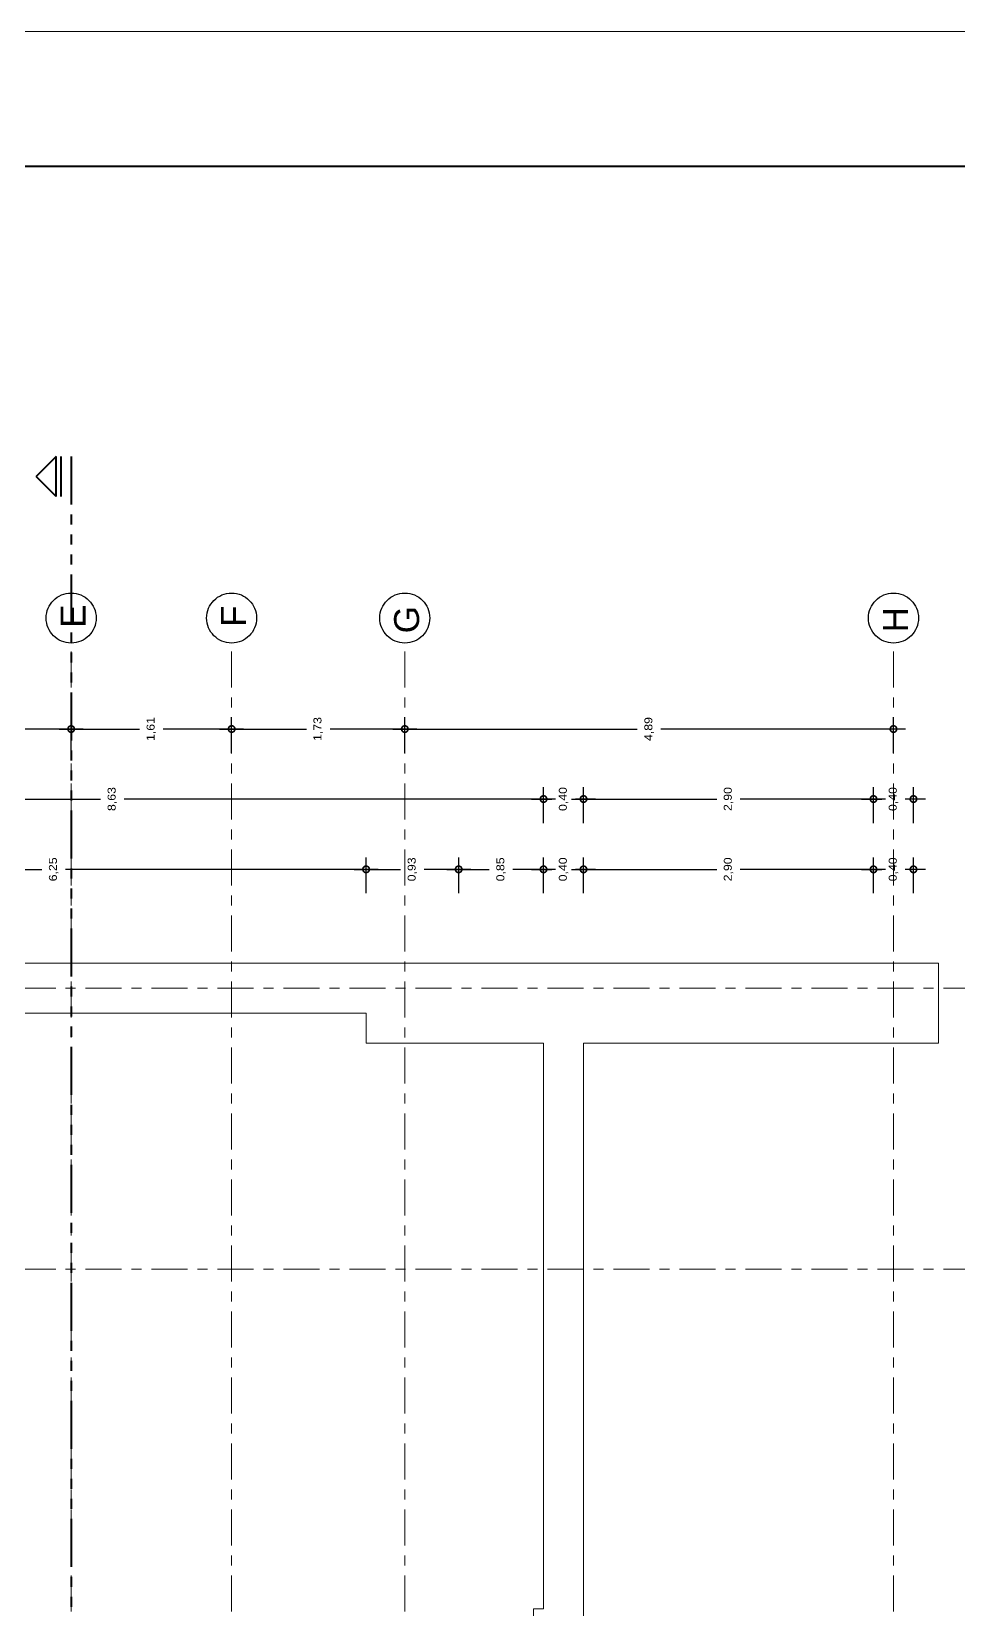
# Model space of a CAD drawing. Header units: millimetres. Extents: x -1459 to -1413, y -119 to 301.
# Drawn here: x -1439.55 to -1430.28, y 0.94 to 16.71 of the extents above; entities that cross this region are included whole.
import ezdxf

# ---------------------------------------------------------------- set-up
doc = ezdxf.new("R2010")
doc.units = ezdxf.units.MM
doc.linetypes.add('ACAD_ISO06W100', pattern=[36, 24, -3, 0, -3, 0, -3, 0, -3])
doc.linetypes.add('ACAD_ISO10W100', pattern=[18, 12, -3, 0, -3])
doc.layers.get('0').update_dxf_attribs({"lineweight": 0})
doc.layers.get('Defpoints').update_dxf_attribs({"lineweight": 5})
for name, color, linetype, lineweight in [('CORTE PLUMA 5', 5, 'Continuous', 40), ('COTAS', 190, 'Continuous', 9), ('EJES', 2, 'ACAD_ISO10W100', 13), ('MURO VISTO', 6, 'Continuous', 18), ('ROTULO', 7, 'Continuous', 5)]:
    doc.layers.add(name, color=color, linetype=linetype, lineweight=lineweight)
doc.styles.add('ARIAL DERECHO', font='arial.ttf', dxfattribs={"width": 1.1})
doc.styles.add('arial normal', font='arial.ttf', dxfattribs={"height": 0.25})
doc.dimstyles.new('COTAS 50 OK', dxfattribs={"dimtxt": 0.08, "dimasz": 0.13, "dimexe": 0.12, "dimexo": 0.2, "dimgap": 0.07, "dimtad": 0, "dimtih": 1, "dimtoh": 1, "dimzin": 0, "dimtxsty": 'ARIAL DERECHO', "dimblk": 'DOTSMALL', "dimcen": 0.15, "dimdle": 0.12, "dimadec": 0, "dimazin": 0, "dimtfac": 1, "dimtmove": 1, "dimatfit": 3, "dimfxl": 1, "dimtzin": 0, "dimarcsym": 0})

# ---------------------------------------------------------------- blocks, each defined once
blk = doc.blocks.new('_DotSmall')
at = {"color": 0, "linetype": 'ByBlock', "const_width": 0.5}
blk.add_lwpolyline([(-0.0625, 0, 1), (0.0625, 0, 1)], format="xyb", close=True, dxfattribs=at)
blk = doc.blocks.new('*D292')
at = {"layer": 'COTAS', "color": 0, "lineweight": -2}
for p, q in [((-1434.428, 8.1), (-1434.428, 8.457)), ((-1434.028, 8.1), (-1434.028, 8.457)), ((-1434.548, 8.337), (-1434.346, 8.337)), ((-1433.908, 8.337), (-1434.11, 8.337))]:
    blk.add_line(p, q, dxfattribs=at)
at = {"layer": 'Defpoints', "color": 0}
for p in [(-1434.428, 8.337), (-1434.428, 7.9), (-1434.028, 7.9)]:
    blk.add_point(p, dxfattribs=at)
at = {"layer": 'COTAS', "color": 0, "lineweight": -2, "xscale": 0.13, "yscale": 0.13, "zscale": 0.13, "rotation": 180}
blk.add_blockref('_DotSmall', (-1434.428, 8.337), dxfattribs=at)
at = {"layer": 'COTAS', "color": 0, "lineweight": -2, "xscale": 0.13, "yscale": 0.13, "zscale": 0.13}
blk.add_blockref('_DotSmall', (-1434.028, 8.337), dxfattribs=at)
at = {"layer": 'COTAS', "color": 0, "insert": (-1434.228, 8.337), "char_height": 0.08, "attachment_point": 5, "rotation": 90, "style": 'ARIAL DERECHO'}
blk.add_mtext('0,40', dxfattribs=at)
blk = doc.blocks.new('*D293')
at = {"layer": 'COTAS', "color": 0, "lineweight": -2}
for p, q in [((-1434.428, 8.8), (-1434.428, 9.16)), ((-1434.028, 8.8), (-1434.028, 9.16)), ((-1434.548, 9.04), (-1434.346, 9.04)), ((-1433.908, 9.04), (-1434.11, 9.04))]:
    blk.add_line(p, q, dxfattribs=at)
at = {"layer": 'Defpoints', "color": 0}
for p in [(-1434.428, 9.04), (-1434.428, 8.6), (-1434.028, 8.6)]:
    blk.add_point(p, dxfattribs=at)
at = {"layer": 'COTAS', "color": 0, "lineweight": -2, "xscale": 0.13, "yscale": 0.13, "zscale": 0.13, "rotation": 180}
blk.add_blockref('_DotSmall', (-1434.428, 9.04), dxfattribs=at)
at = {"layer": 'COTAS', "color": 0, "lineweight": -2, "xscale": 0.13, "yscale": 0.13, "zscale": 0.13}
blk.add_blockref('_DotSmall', (-1434.028, 9.04), dxfattribs=at)
at = {"layer": 'COTAS', "color": 0, "insert": (-1434.228, 9.04), "char_height": 0.08, "attachment_point": 5, "rotation": 90, "style": 'ARIAL DERECHO'}
blk.add_mtext('0,40', dxfattribs=at)
blk = doc.blocks.new('*D294')
at = {"layer": 'COTAS', "color": 0, "lineweight": -2}
for p, q in [((-1443.053, 8.8), (-1443.053, 9.16)), ((-1434.428, 8.8), (-1434.428, 9.16)), ((-1443.173, 9.04), (-1438.859, 9.04)), ((-1434.308, 9.04), (-1438.622, 9.04))]:
    blk.add_line(p, q, dxfattribs=at)
at = {"layer": 'Defpoints', "color": 0}
for p in [(-1434.428, 9.04), (-1443.053, 8.6), (-1434.428, 8.6)]:
    blk.add_point(p, dxfattribs=at)
at = {"layer": 'COTAS', "color": 0, "lineweight": -2, "xscale": 0.13, "yscale": 0.13, "zscale": 0.13, "rotation": 180}
blk.add_blockref('_DotSmall', (-1443.053, 9.04), dxfattribs=at)
at = {"layer": 'COTAS', "color": 0, "lineweight": -2, "xscale": 0.13, "yscale": 0.13, "zscale": 0.13}
blk.add_blockref('_DotSmall', (-1434.428, 9.04), dxfattribs=at)
at = {"layer": 'COTAS', "color": 0, "insert": (-1438.741, 9.04), "char_height": 0.08, "attachment_point": 5, "rotation": 90, "style": 'ARIAL DERECHO'}
blk.add_mtext('8,63', dxfattribs=at)
blk = doc.blocks.new('*D295')
at = {"layer": 'COTAS', "color": 0, "lineweight": -2}
for p, q in [((-1436.203, 8.1), (-1436.203, 8.457)), ((-1435.277, 8.1), (-1435.277, 8.457)), ((-1436.323, 8.337), (-1435.858, 8.337)), ((-1435.157, 8.337), (-1435.622, 8.337))]:
    blk.add_line(p, q, dxfattribs=at)
at = {"layer": 'Defpoints', "color": 0}
for p in [(-1436.203, 8.337), (-1436.203, 7.9), (-1435.277, 7.9)]:
    blk.add_point(p, dxfattribs=at)
at = {"layer": 'COTAS', "color": 0, "lineweight": -2, "xscale": 0.13, "yscale": 0.13, "zscale": 0.13, "rotation": 180}
blk.add_blockref('_DotSmall', (-1436.203, 8.337), dxfattribs=at)
at = {"layer": 'COTAS', "color": 0, "lineweight": -2, "xscale": 0.13, "yscale": 0.13, "zscale": 0.13}
blk.add_blockref('_DotSmall', (-1435.277, 8.337), dxfattribs=at)
at = {"layer": 'COTAS', "color": 0, "insert": (-1435.74, 8.337), "char_height": 0.08, "attachment_point": 5, "rotation": 90, "style": 'ARIAL DERECHO'}
blk.add_mtext('0,93', dxfattribs=at)
blk = doc.blocks.new('*D296')
at = {"layer": 'COTAS', "color": 0, "lineweight": -2}
for p, q in [((-1435.277, 8.1), (-1435.277, 8.457)), ((-1434.428, 8.1), (-1434.428, 8.457)), ((-1435.397, 8.337), (-1434.971, 8.337)), ((-1434.308, 8.337), (-1434.735, 8.337))]:
    blk.add_line(p, q, dxfattribs=at)
at = {"layer": 'Defpoints', "color": 0}
for p in [(-1435.277, 8.337), (-1435.277, 7.9), (-1434.428, 7.9)]:
    blk.add_point(p, dxfattribs=at)
at = {"layer": 'COTAS', "color": 0, "lineweight": -2, "xscale": 0.13, "yscale": 0.13, "zscale": 0.13, "rotation": 180}
blk.add_blockref('_DotSmall', (-1435.277, 8.337), dxfattribs=at)
at = {"layer": 'COTAS', "color": 0, "lineweight": -2, "xscale": 0.13, "yscale": 0.13, "zscale": 0.13}
blk.add_blockref('_DotSmall', (-1434.428, 8.337), dxfattribs=at)
at = {"layer": 'COTAS', "color": 0, "insert": (-1434.853, 8.337), "char_height": 0.08, "attachment_point": 5, "rotation": 90, "style": 'ARIAL DERECHO'}
blk.add_mtext('0,85', dxfattribs=at)
blk = doc.blocks.new('*D297')
at = {"layer": 'COTAS', "color": 0, "lineweight": -2}
for p, q in [((-1431.128, 8.1), (-1431.128, 8.457)), ((-1430.728, 8.1), (-1430.728, 8.457)), ((-1431.248, 8.337), (-1431.046, 8.337)), ((-1430.608, 8.337), (-1430.81, 8.337))]:
    blk.add_line(p, q, dxfattribs=at)
at = {"layer": 'Defpoints', "color": 0}
for p in [(-1431.128, 8.337), (-1431.128, 7.9), (-1430.728, 7.9)]:
    blk.add_point(p, dxfattribs=at)
at = {"layer": 'COTAS', "color": 0, "lineweight": -2, "xscale": 0.13, "yscale": 0.13, "zscale": 0.13, "rotation": 180}
blk.add_blockref('_DotSmall', (-1431.128, 8.337), dxfattribs=at)
at = {"layer": 'COTAS', "color": 0, "lineweight": -2, "xscale": 0.13, "yscale": 0.13, "zscale": 0.13}
blk.add_blockref('_DotSmall', (-1430.728, 8.337), dxfattribs=at)
at = {"layer": 'COTAS', "color": 0, "insert": (-1430.928, 8.337), "char_height": 0.08, "attachment_point": 5, "rotation": 90, "style": 'ARIAL DERECHO'}
blk.add_mtext('0,40', dxfattribs=at)
blk = doc.blocks.new('*D298')
at = {"layer": 'COTAS', "color": 0, "lineweight": -2}
for p, q in [((-1434.028, 8.1), (-1434.028, 8.457)), ((-1431.128, 8.1), (-1431.128, 8.457)), ((-1434.148, 8.337), (-1432.696, 8.337)), ((-1431.008, 8.337), (-1432.46, 8.337))]:
    blk.add_line(p, q, dxfattribs=at)
at = {"layer": 'Defpoints', "color": 0}
for p in [(-1434.028, 8.337), (-1434.028, 7.9), (-1431.128, 7.9)]:
    blk.add_point(p, dxfattribs=at)
at = {"layer": 'COTAS', "color": 0, "lineweight": -2, "xscale": 0.13, "yscale": 0.13, "zscale": 0.13, "rotation": 180}
blk.add_blockref('_DotSmall', (-1434.028, 8.337), dxfattribs=at)
at = {"layer": 'COTAS', "color": 0, "lineweight": -2, "xscale": 0.13, "yscale": 0.13, "zscale": 0.13}
blk.add_blockref('_DotSmall', (-1431.128, 8.337), dxfattribs=at)
at = {"layer": 'COTAS', "color": 0, "insert": (-1432.578, 8.337), "char_height": 0.08, "attachment_point": 5, "rotation": 90, "style": 'ARIAL DERECHO'}
blk.add_mtext('2,90', dxfattribs=at)
blk = doc.blocks.new('*D299')
at = {"layer": 'COTAS', "color": 0, "lineweight": -2}
for p, q in [((-1431.128, 8.8), (-1431.128, 9.16)), ((-1430.728, 8.8), (-1430.728, 9.16)), ((-1431.248, 9.04), (-1431.046, 9.04)), ((-1430.608, 9.04), (-1430.81, 9.04))]:
    blk.add_line(p, q, dxfattribs=at)
at = {"layer": 'Defpoints', "color": 0}
for p in [(-1431.128, 9.04), (-1431.128, 8.6), (-1430.728, 8.6)]:
    blk.add_point(p, dxfattribs=at)
at = {"layer": 'COTAS', "color": 0, "lineweight": -2, "xscale": 0.13, "yscale": 0.13, "zscale": 0.13, "rotation": 180}
blk.add_blockref('_DotSmall', (-1431.128, 9.04), dxfattribs=at)
at = {"layer": 'COTAS', "color": 0, "lineweight": -2, "xscale": 0.13, "yscale": 0.13, "zscale": 0.13}
blk.add_blockref('_DotSmall', (-1430.728, 9.04), dxfattribs=at)
at = {"layer": 'COTAS', "color": 0, "insert": (-1430.928, 9.04), "char_height": 0.08, "attachment_point": 5, "rotation": 90, "style": 'ARIAL DERECHO'}
blk.add_mtext('0,40', dxfattribs=at)
blk = doc.blocks.new('*D300')
at = {"layer": 'COTAS', "color": 0, "lineweight": -2}
for p, q in [((-1434.028, 8.8), (-1434.028, 9.16)), ((-1431.128, 8.8), (-1431.128, 9.16)), ((-1434.148, 9.04), (-1432.696, 9.04)), ((-1431.008, 9.04), (-1432.46, 9.04))]:
    blk.add_line(p, q, dxfattribs=at)
at = {"layer": 'Defpoints', "color": 0}
for p in [(-1434.028, 9.04), (-1434.028, 8.6), (-1431.128, 8.6)]:
    blk.add_point(p, dxfattribs=at)
at = {"layer": 'COTAS', "color": 0, "lineweight": -2, "xscale": 0.13, "yscale": 0.13, "zscale": 0.13, "rotation": 180}
blk.add_blockref('_DotSmall', (-1434.028, 9.04), dxfattribs=at)
at = {"layer": 'COTAS', "color": 0, "lineweight": -2, "xscale": 0.13, "yscale": 0.13, "zscale": 0.13}
blk.add_blockref('_DotSmall', (-1431.128, 9.04), dxfattribs=at)
at = {"layer": 'COTAS', "color": 0, "insert": (-1432.578, 9.04), "char_height": 0.08, "attachment_point": 5, "rotation": 90, "style": 'ARIAL DERECHO'}
blk.add_mtext('2,90', dxfattribs=at)
blk = doc.blocks.new('*D370')
at = {"layer": 'COTAS', "color": 0, "lineweight": -2}
for p, q in [((-1440.758, 9.5), (-1440.758, 9.86)), ((-1439.153, 9.5), (-1439.153, 9.86)), ((-1440.878, 9.74), (-1440.074, 9.74)), ((-1439.033, 9.74), (-1439.837, 9.74))]:
    blk.add_line(p, q, dxfattribs=at)
at = {"layer": 'Defpoints', "color": 0}
for p in [(-1440.758, 9.74), (-1440.758, 9.3), (-1439.153, 9.3)]:
    blk.add_point(p, dxfattribs=at)
at = {"layer": 'COTAS', "color": 0, "lineweight": -2, "xscale": 0.13, "yscale": 0.13, "zscale": 0.13, "rotation": 180}
blk.add_blockref('_DotSmall', (-1440.758, 9.74), dxfattribs=at)
at = {"layer": 'COTAS', "color": 0, "lineweight": -2, "xscale": 0.13, "yscale": 0.13, "zscale": 0.13}
blk.add_blockref('_DotSmall', (-1439.153, 9.74), dxfattribs=at)
at = {"layer": 'COTAS', "color": 0, "insert": (-1439.956, 9.74), "char_height": 0.08, "attachment_point": 5, "rotation": 90, "style": 'ARIAL DERECHO'}
blk.add_mtext('1,61', dxfattribs=at)
blk = doc.blocks.new('*D371')
at = {"layer": 'COTAS', "color": 0, "lineweight": -2}
for p, q in [((-1439.153, 9.5), (-1439.153, 9.86)), ((-1437.548, 9.5), (-1437.548, 9.86)), ((-1439.273, 9.74), (-1438.469, 9.74)), ((-1437.428, 9.74), (-1438.232, 9.74))]:
    blk.add_line(p, q, dxfattribs=at)
at = {"layer": 'Defpoints', "color": 0}
for p in [(-1439.153, 9.74), (-1439.153, 9.3), (-1437.548, 9.3)]:
    blk.add_point(p, dxfattribs=at)
at = {"layer": 'COTAS', "color": 0, "lineweight": -2, "xscale": 0.13, "yscale": 0.13, "zscale": 0.13, "rotation": 180}
blk.add_blockref('_DotSmall', (-1439.153, 9.74), dxfattribs=at)
at = {"layer": 'COTAS', "color": 0, "lineweight": -2, "xscale": 0.13, "yscale": 0.13, "zscale": 0.13}
blk.add_blockref('_DotSmall', (-1437.548, 9.74), dxfattribs=at)
at = {"layer": 'COTAS', "color": 0, "insert": (-1438.351, 9.74), "char_height": 0.08, "attachment_point": 5, "rotation": 90, "style": 'ARIAL DERECHO'}
blk.add_mtext('1,61', dxfattribs=at)
blk = doc.blocks.new('*D372')
at = {"layer": 'COTAS', "color": 0, "lineweight": -2}
for p, q in [((-1437.548, 9.5), (-1437.548, 9.86)), ((-1435.816, 9.5), (-1435.816, 9.86)), ((-1437.668, 9.74), (-1436.8, 9.74)), ((-1435.696, 9.74), (-1436.564, 9.74))]:
    blk.add_line(p, q, dxfattribs=at)
at = {"layer": 'Defpoints', "color": 0}
for p in [(-1437.548, 9.74), (-1437.548, 9.3), (-1435.816, 9.3)]:
    blk.add_point(p, dxfattribs=at)
at = {"layer": 'COTAS', "color": 0, "lineweight": -2, "xscale": 0.13, "yscale": 0.13, "zscale": 0.13, "rotation": 180}
blk.add_blockref('_DotSmall', (-1437.548, 9.74), dxfattribs=at)
at = {"layer": 'COTAS', "color": 0, "lineweight": -2, "xscale": 0.13, "yscale": 0.13, "zscale": 0.13}
blk.add_blockref('_DotSmall', (-1435.816, 9.74), dxfattribs=at)
at = {"layer": 'COTAS', "color": 0, "insert": (-1436.682, 9.74), "char_height": 0.08, "attachment_point": 5, "rotation": 90, "style": 'ARIAL DERECHO'}
blk.add_mtext('1,73', dxfattribs=at)
blk = doc.blocks.new('*D373')
at = {"layer": 'COTAS', "color": 0, "lineweight": -2}
for p, q in [((-1435.816, 9.5), (-1435.816, 9.86)), ((-1430.928, 9.5), (-1430.928, 9.86)), ((-1435.936, 9.74), (-1433.49, 9.74)), ((-1430.808, 9.74), (-1433.254, 9.74))]:
    blk.add_line(p, q, dxfattribs=at)
at = {"layer": 'Defpoints', "color": 0}
for p in [(-1435.816, 9.74), (-1435.816, 9.3), (-1430.928, 9.3)]:
    blk.add_point(p, dxfattribs=at)
at = {"layer": 'COTAS', "color": 0, "lineweight": -2, "xscale": 0.13, "yscale": 0.13, "zscale": 0.13, "rotation": 180}
blk.add_blockref('_DotSmall', (-1435.816, 9.74), dxfattribs=at)
at = {"layer": 'COTAS', "color": 0, "lineweight": -2, "xscale": 0.13, "yscale": 0.13, "zscale": 0.13}
blk.add_blockref('_DotSmall', (-1430.928, 9.74), dxfattribs=at)
at = {"layer": 'COTAS', "color": 0, "insert": (-1433.372, 9.74), "char_height": 0.08, "attachment_point": 5, "rotation": 90, "style": 'ARIAL DERECHO'}
blk.add_mtext('4,89', dxfattribs=at)
blk = doc.blocks.new('*D521')
at = {"layer": 'COTAS', "color": 0, "lineweight": -2}
for p, q in [((-1442.453, 8.1), (-1442.453, 8.457)), ((-1436.203, 8.1), (-1436.203, 8.457)), ((-1442.573, 8.337), (-1439.446, 8.337)), ((-1436.083, 8.337), (-1439.21, 8.337))]:
    blk.add_line(p, q, dxfattribs=at)
at = {"layer": 'Defpoints', "color": 0}
for p in [(-1442.453, 8.337), (-1442.453, 7.9), (-1436.203, 7.9)]:
    blk.add_point(p, dxfattribs=at)
at = {"layer": 'COTAS', "color": 0, "lineweight": -2, "xscale": 0.13, "yscale": 0.13, "zscale": 0.13, "rotation": 180}
blk.add_blockref('_DotSmall', (-1442.453, 8.337), dxfattribs=at)
at = {"layer": 'COTAS', "color": 0, "lineweight": -2, "xscale": 0.13, "yscale": 0.13, "zscale": 0.13}
blk.add_blockref('_DotSmall', (-1436.203, 8.337), dxfattribs=at)
at = {"layer": 'COTAS', "color": 0, "insert": (-1439.328, 8.337), "char_height": 0.08, "attachment_point": 5, "rotation": 90, "style": 'ARIAL DERECHO'}
blk.add_mtext('6,25', dxfattribs=at)

msp = doc.modelspace()

# ---------------------------------------------------------------- linework, layer by layer
at = {"layer": 'CORTE PLUMA 5', "linetype": 'ACAD_ISO06W100', "lineweight": 40, "ltscale": 0.02}
for p, q in [((-1439.303, 12.464), (-1439.503, 12.264)), ((-1439.153, 12.464), (-1439.153, -43.536)), ((-1439.303, 12.064), (-1439.503, 12.264))]:
    msp.add_line(p, q, dxfattribs=at)
for points in [[(-1439.303, 12.064), (-1439.303, 12.464)], [(-1439.253, 12.064), (-1439.253, 12.464)]]:
    msp.add_lwpolyline(points, dxfattribs=at)
at = {"layer": 'EJES', "ltscale": 0.03}
for p, q in [((-1439.153, -41.325), (-1439.153, 10.6)), ((-1437.548, -41.325), (-1437.548, 10.6)), ((-1435.816, -41.325), (-1435.816, 10.6)), ((-1430.928, -41.325), (-1430.928, 10.6)), ((-1427.428, 7.15), (-1451.503, 7.15)), ((-1427.428, 4.34), (-1451.503, 4.34))]:
    msp.add_line(p, q, dxfattribs=at)
at = {"layer": 'EJES', "lineweight": 30}
for centre in [(-1439.153, 10.85), (-1437.548, 10.85), (-1435.816, 10.85), (-1430.928, 10.85)]:
    msp.add_circle(centre, 0.25, dxfattribs=at)
at = {"layer": 'MURO VISTO'}
for p, q in [((-1448.328, 7.4), (-1430.478, 7.4)), ((-1430.478, 7.4), (-1430.478, 6.6)), ((-1447.678, 6.9), (-1436.203, 6.9)), ((-1436.203, 6.6), (-1436.203, 6.9)), ((-1434.428, 6.6), (-1436.203, 6.6)), ((-1434.428, 0.943), (-1434.428, 6.6)), ((-1430.478, 6.6), (-1434.028, 6.6)), ((-1434.028, -5.775), (-1434.028, 6.6)), ((-1434.528, 0.943), (-1434.428, 0.943)), ((-1434.528, -3.277), (-1434.528, 0.943))]:
    msp.add_line(p, q, dxfattribs=at)
at = {"layer": 'ROTULO'}
msp.add_lwpolyline([(-1413.278, -47.786), (-1413.278, 16.714), (-1459.028, 16.714), (-1459.028, -47.786)], close=True, dxfattribs=at)
at = {"layer": 'ROTULO', "lineweight": 40}
msp.add_lwpolyline([(-1414.628, -46.436), (-1414.628, 15.364), (-1457.678, 15.364), (-1457.678, -46.436)], close=True, dxfattribs=at)

# ---------------------------------------------------------------- texts
at = {"layer": 'EJES', "linetype": 'Continuous', "char_height": 0.25, "width": 0.309, "attachment_point": 5, "rotation": 90, "style": 'arial normal'}
for s, insert in [('E', (-1439.134, 10.869)), ('F', (-1437.529, 10.869)), ('G', (-1435.796, 10.833)), ('H', (-1430.909, 10.833))]:
    msp.add_mtext(s, dxfattribs=dict(at, insert=insert))

# ---------------------------------------------------------------- dimensions: what is measured, and where the dimension line sits
at = {"layer": 'COTAS'}
for base, p1, p2, picture, middle in [((-1440.758038982, 9.740459531), (-1439.153038982, 9.300479446), (-1440.758038982, 9.300479446), '*D370', (-1439.955538982, 9.740459531)), ((-1439.153038982, 9.740459531), (-1437.548038982, 9.300479446), (-1439.153038982, 9.300479446), '*D371', (-1438.350538982, 9.740459531)), ((-1437.548, 9.74), (-1435.816, 9.3), (-1437.548, 9.3), '*D372', (-1436.682, 9.74)), ((-1435.816, 9.74), (-1430.928, 9.3), (-1435.816, 9.3), '*D373', (-1433.372, 9.74)), ((-1434.428038982, 9.040077944), (-1443.053038982, 8.600479446), (-1434.428038982, 8.600479446), '*D294', (-1438.740538982, 9.040077944)), ((-1434.428, 9.04), (-1434.028, 8.6), (-1434.428, 8.6), '*D293', (-1434.228, 9.04)), ((-1434.028, 9.04), (-1431.128, 8.6), (-1434.028, 8.6), '*D300', (-1432.578, 9.04)), ((-1431.128, 9.04), (-1430.728, 8.6), (-1431.128, 8.6), '*D299', (-1430.928, 9.04)), ((-1442.453, 8.337), (-1436.203, 7.9), (-1442.453, 7.9), '*D521', (-1439.328, 8.337)), ((-1436.203, 8.337), (-1435.277, 7.9), (-1436.203, 7.9), '*D295', (-1435.74, 8.337)), ((-1435.277, 8.337), (-1434.428, 7.9), (-1435.277, 7.9), '*D296', (-1434.853, 8.337)), ((-1434.428, 8.337), (-1434.028, 7.9), (-1434.428, 7.9), '*D292', (-1434.228, 8.337)), ((-1434.028, 8.337), (-1431.128, 7.9), (-1434.028, 7.9), '*D298', (-1432.578, 8.337)), ((-1431.128, 8.337), (-1430.728, 7.9), (-1431.128, 7.9), '*D297', (-1430.928, 8.337))]:
    dim = msp.add_linear_dim(base=base, p1=p1, p2=p2, angle=180, dimstyle='COTAS 50 OK', dxfattribs=at)
    dim.commit()
    dim.dimension.update_dxf_attribs({"geometry": picture, "text_midpoint": middle})

doc.saveas('drawing.dxf')
